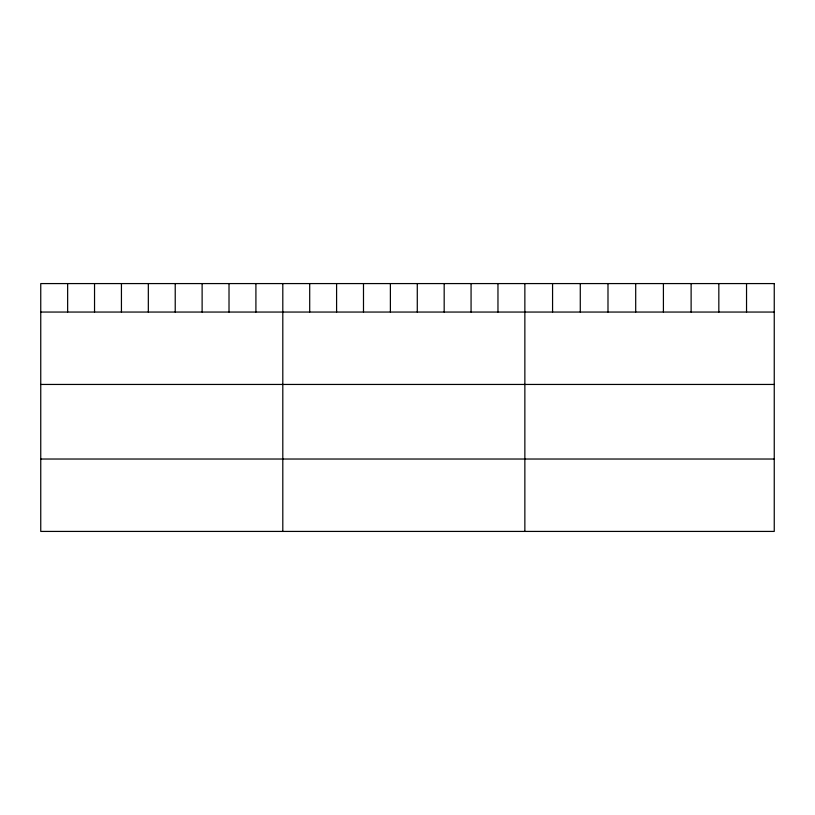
<?xml version="1.0" encoding="UTF-8"?>
<svg xmlns="http://www.w3.org/2000/svg" width="815" height="815" viewBox="0 0 815 815"><rect width="100%" height="100%" fill="white"/><g stroke="black" fill="none" stroke-linecap="round" stroke-linejoin="round"><path stroke-width="1.22" d="M40.75 312.053L774.25 312.053M40.75 384.446L774.25 384.446M40.75 459.028L774.25 459.028M746.54 283.579L746.54 312.053M718.83 283.579L718.83 312.053M691.12 283.579L691.12 312.053M663.41 283.579L663.41 312.053M635.7 283.579L635.7 312.053M607.99 283.579L607.99 312.053M580.28 283.579L580.28 312.053M552.57 283.579L552.57 312.053M524.86 283.579L524.86 531.421M497.965 283.579L497.965 312.053M471.07 283.579L471.07 312.053M444.175 283.579L444.175 312.053M417.28 283.579L417.28 312.053M390.385 283.579L390.385 312.053M363.49 283.579L363.49 312.053M336.595 283.579L336.595 312.053M309.7 283.579L309.7 312.053M282.805 283.579L282.805 531.421M255.91 283.579L255.91 312.053M229.015 283.579L229.015 312.053M202.12 283.579L202.12 312.053M175.225 283.579L175.225 312.053M148.33 283.579L148.33 312.053M121.435 283.579L121.435 312.053M94.54 283.579L94.54 312.053M67.645 283.579L67.645 312.053M774.25 283.579L40.75 283.579L40.75 531.421L774.25 531.421L774.25 283.579"/></g></svg>
